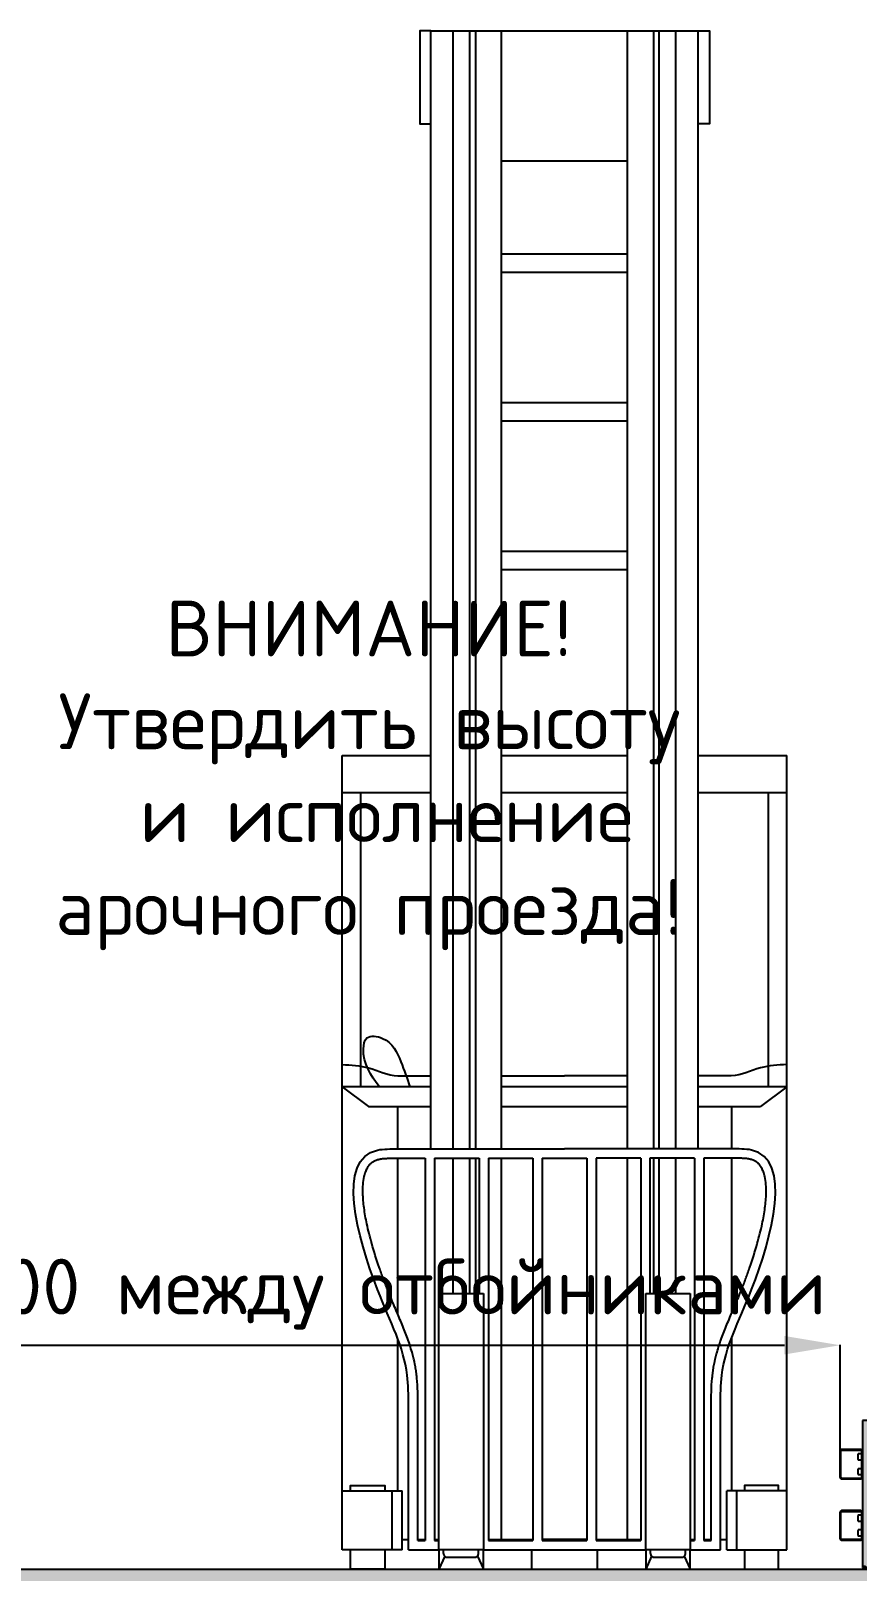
# Model space of a CAD drawing. Header units: millimetres. Extents: x 2140 to 223837, y 2113 to 170313.
# Drawn here: x 169931 to 172155, y 109717 to 113862 of the extents above; entities that cross this region are included whole.
import ezdxf

# ---------------------------------------------------------------- set-up
doc = ezdxf.new("R2010")
doc.units = ezdxf.units.MM
doc.layers.add('0_ANNOT_Dimensions', color=7, linetype='Continuous')
doc.layers.add('Сетка def', color=7, linetype='Continuous')
doc.layers.add('_Размеры', color=7, linetype='Continuous', lineweight=9)
doc.styles.get("Standard").update_dxf_attribs({"font": 'isocpeur.ttf'})
doc.dimstyles.new('150', dxfattribs={"dimtxt": 150, "dimasz": 150, "dimexe": 1, "dimexo": 10, "dimgap": 40, "dimtad": 1, "dimdec": 0, "dimzin": 0, "dimdsep": 46, "dimtxsty": 'Standard', "dimcen": 0.09, "dimadec": 0, "dimazin": 0, "dimtfac": 1, "dimtdec": 0, "dimtofl": 0, "dimtmove": 0, "dimatfit": 3, "dimfxl": 1, "dimtolj": 1, "dimtzin": 0, "dimarcsym": 0})

# ---------------------------------------------------------------- blocks, each defined once
blk = doc.blocks.new('*U1120')
at = {"linetype": 'ByBlock', "ltscale": 300}
h = blk.add_hatch(dxfattribs=at)
h.set_pattern_fill('AR-SAND', color=256, scale=50, style=0)
h.set_pattern_definition([(37.5, (-947182.614, 840980.66), (-3.149668, 96.3411885), [0, -76, 0, -85, 0, -81.25]), (7.5, (-947182.61, 840980.66), (88.488835, 141.107303), [0, -41, 0, -68.5, 0, -26.25]), (327.5, (-947244.114, 840980.66), (155.707093, 0.2829527), [0, -25, 0, -90, 0, -117.5]), (317.5, (-947244.11, 840980.66), (150.30633, 43.883778), [0, -12.5, 0, -59, 0, -67.5])])
h.paths.add_polyline_path([(0, 0), (30045.7, 0), (30045.7, -250), (0, -250)])
blk.add_lwpolyline([(0, 0), (30045.7, 0), (30045.7, -250), (0, -250)], close=True, dxfattribs=at)
blk = doc.blocks.new('*U1024')
h = blk.add_hatch(color=0)
h.dxf.hatch_style = 1
h.paths.add_polyline_path([(105, 400), (97, 400), (-97, 400), (-105, 400), (-105, 8), (-97, 8), (-97, 4), (-92, 4), (92, 4), (97, 4), (97, 8), (105, 8)])
h.paths.add_polyline_path([(-77.5, 393, -1), (-70.5, 393, -1)], flags=16)
h.paths.add_polyline_path([(70.5, 393, -1), (77.5, 393, -1)], flags=16)
h.paths.add_polyline_path([(105, 8), (101, 8, -0.414214), (97, 4), (92, 4), (-92, 4), (-97, 4, -0.414214), (-101, 8), (-105, 8, 0.414214), (-97, 0), (-92, 0), (92, 0), (97, 0, 0.414214)])
h = blk.add_hatch(color=0)
h.dxf.hatch_style = 1
h.paths.add_polyline_path([(-105, 318.5, 0.414214), (-109, 322.5), (-161, 322.5, 0.414214), (-165, 318.5), (-165, 246.5, 0.414214), (-161, 242.5), (-109, 242.5, 0.414214), (-105, 246.5)])
h.paths.add_polyline_path([(-107, 246.5, -0.414214), (-109, 244.5), (-161, 244.5, -0.414214), (-163, 246.5), (-163, 318.5, -0.414214), (-161, 320.5), (-109, 320.5, -0.414214), (-107, 318.5)], flags=16)
h = blk.add_hatch(color=0)
h.dxf.hatch_style = 1
h.paths.add_polyline_path([(-105, 153.5, 0.414214), (-109, 157.5), (-161, 157.5, 0.414214), (-165, 153.5), (-165, 81.5, 0.414214), (-161, 77.5), (-109, 77.5, 0.414214), (-105, 81.5)])
h.paths.add_polyline_path([(-107, 81.5, -0.414214), (-109, 79.5), (-161, 79.5, -0.414214), (-163, 81.5), (-163, 153.5, -0.414214), (-161, 155.5), (-109, 155.5, -0.414214), (-107, 153.5)], flags=16)
at = {"color": 18, "linetype": 'Continuous', "lineweight": 25, "true_color": 0x000000}
for p, q in [((-97, 400), (-105, 400)), ((-105, 400), (-105, 8)), ((97, 400), (-97, 400)), ((105, 400), (97, 400)), ((105, 400), (105, 8)), ((-165, 246.5), (-165, 318.5)), ((-163, 246.5), (-163, 318.5)), ((-109, 322.5), (-161, 322.5)), ((-161, 320.5), (-109, 320.5)), ((-117, 309.5), (-117, 302.5)), ((-117, 302.5), (-117, 295.5)), ((-107, 310.5), (-116, 310.5)), ((-116, 294.5), (-107, 294.5)), ((-107, 318.5), (-107, 246.5)), ((-105, 246.5), (-105, 318.5)), ((-117, 269.5), (-117, 262.5)), ((-117, 262.5), (-117, 255.5)), ((-107, 270.5), (-116, 270.5)), ((-116, 254.5), (-107, 254.5)), ((-109, 244.5), (-161, 244.5)), ((-109, 242.5), (-161, 242.5)), ((-165, 81.5), (-165, 153.5)), ((-163, 81.5), (-163, 153.5)), ((-109, 157.5), (-161, 157.5)), ((-161, 155.5), (-109, 155.5)), ((-117, 144.5), (-117, 130.5)), ((-107, 145.5), (-116, 145.5)), ((-116, 129.5), (-107, 129.5)), ((-107, 153.5), (-107, 81.5)), ((-105, 81.5), (-105, 153.5)), ((-117, 104.5), (-117, 97.5)), ((-117, 97.5), (-117, 90.5)), ((-107, 105.5), (-116, 105.5)), ((-116, 89.5), (-107, 89.5)), ((-109, 79.5), (-161, 79.5)), ((-109, 77.5), (-161, 77.5)), ((-105, 8), (-97, 8)), ((-97, 8), (-97, 4)), ((-97, 4), (-92, 4)), ((-92, 0), (-97, 0)), ((92, 4), (-92, 4)), ((92, 0), (-92, 0)), ((92, 4), (97, 4)), ((97, 0), (92, 0)), ((97, 4), (97, 8)), ((97, 8), (105, 8))]:
    blk.add_line(p, q, dxfattribs=at)
for centre in [(-74, 393), (74, 393)]:
    blk.add_circle(centre, 3.5, dxfattribs=at)
for centre, radius, start, end in [((-161, 318.5), 4, 90, 180), ((-161, 318.5), 2, 90, 180), ((-116, 309.5), 1, 90, 180), ((-116, 295.5), 1, 180, 270), ((-109, 318.5), 4, 0, 90), ((-109, 318.5), 2, 0, 90), ((-116, 269.5), 1, 90, 180), ((-116, 255.5), 1, 180, 270), ((-161, 246.5), 4, 180, 270), ((-161, 246.5), 2, 180, 270), ((-109, 246.5), 4, 270, 0), ((-109, 246.5), 2, 270, 0), ((-161, 153.5), 4, 90, 180), ((-161, 153.5), 2, 90, 180), ((-116, 144.5), 1, 90, 180), ((-116, 130.5), 1, 180, 270), ((-109, 153.5), 4, 0, 90), ((-109, 153.5), 2, 0, 90), ((-116, 104.5), 1, 90, 180), ((-116, 90.5), 1, 180, 270), ((-161, 81.5), 4, 180, 270), ((-161, 81.5), 2, 180, 270), ((-109, 81.5), 4, 270, 0), ((-109, 81.5), 2, 270, 0), ((-97, 8), 8, 180, 270), ((-97, 8), 4, 180, 270), ((97, 8), 8, 270, 0), ((97, 8), 4, 270, 0)]:
    blk.add_arc(centre, radius, start, end, dxfattribs=at)
blk = doc.blocks.new('*D1144')
at = {"layer": '0_ANNOT_Dimensions', "color": 0, "lineweight": -2, "transparency": 16777216}
for p, q in [((169609.1, 110015), (169609.1, 110326.2)), ((169759.1, 110325.2), (171959.1, 110325.2)), ((172109.1, 110015), (172109.1, 110326.2))]:
    blk.add_line(p, q, dxfattribs=at)
at = {"layer": '0_ANNOT_Dimensions', "color": 0, "transparency": 16777216}
for points in [[(169759.1, 110350.2), (169759.1, 110300.2), (169609.1, 110325.2)], [(171959.1, 110350.2), (171959.1, 110300.2), (172109.1, 110325.2)]]:
    blk.add_solid(points, dxfattribs=at)
at = {"layer": 'Defpoints', "color": 0, "transparency": 16777216}
for p in [(172109.1, 110325.2), (169609.1, 110005), (172109.1, 110005)]:
    blk.add_point(p, dxfattribs=at)
at = {"layer": '0_ANNOT_Dimensions', "color": 0, "transparency": 16777216, "insert": (170859.1, 110462.7), "char_height": 150, "attachment_point": 5}
blk.add_mtext('\\A1;2500 между отбойниками', dxfattribs=at)
blk = doc.blocks.new('Рич')
at = {"color": 0, "linetype": 'ByBlock'}
for p, q in [((215.9, 4140), (405.9, 4140)), ((215.9, 1130.8), (215.9, 4140)), ((275.9, 1130.8), (275.9, 4140)), ((320.9, 1130.8), (320.9, 4140)), ((335.9, 4140), (335.9, 1130.8)), ((405.9, 1130.8), (405.9, 4140)), ((405.9, 4140), (745.6, 4140)), ((745.6, 1130.8), (745.6, 4140)), ((745.6, 4140), (935.6, 4140)), ((815.6, 4140), (815.6, 1130.8)), ((830.6, 1130.8), (830.6, 4140)), ((875.6, 1130.8), (875.6, 4140)), ((935.6, 1130.8), (935.6, 4140)), ((405.9, 3790), (745.6, 3790)), ((405.9, 3540), (745.6, 3540)), ((405.9, 3490), (745.6, 3490)), ((405.9, 3140), (745.6, 3140)), ((405.9, 3090), (745.6, 3090)), ((405.9, 2740), (745.6, 2740)), ((405.9, 2690), (745.6, 2690)), ((-22.9, 1298.2), (-22.9, 2190)), ((-22.9, 2190), (215.9, 2190)), ((405.9, 2190), (745.6, 2190)), ((935.6, 2190), (1174.4, 2190)), ((1174.4, 1298.2), (1174.4, 2190)), ((-22.9, 2090), (215.9, 2090)), ((27.1, 1298.2), (27.1, 2090)), ((405.9, 2090), (745.6, 2090)), ((935.6, 2090), (1174.4, 2090)), ((1124.4, 1298.2), (1124.4, 2090)), ((-22.9, 210.9), (-22.9, 1298.2)), ((215.9, 1298.2), (-22.9, 1298.2)), ((-22.9, 1298.2), (48.4, 1245.4)), ((745.6, 1298.2), (405.9, 1298.2)), ((1174.4, 1298.2), (935.6, 1298.2)), ((1174.4, 1298.2), (1103.2, 1245.4)), ((1174.4, 210.9), (1174.4, 1298.2)), ((48.4, 1245.4), (215.9, 1245.4)), ((126.5, 1245.4), (126.5, 1130.8)), ((405.9, 1245.4), (745.6, 1245.4)), ((935.6, 1245.4), (1103.2, 1245.4)), ((1025, 1245.4), (1025, 1130.8)), ((126.5, 1105.8), (126.5, 687.3)), ((200.8, 1105.8), (200.8, 77)), ((225.8, 1105.8), (225.8, 77)), ((275.9, 742), (275.9, 1105.8)), ((320.9, 742), (320.9, 1105.8)), ((335.9, 1105.8), (335.9, 742)), ((345.8, 1105.8), (345.8, 742)), ((370.8, 1105.8), (370.8, 77)), ((405.9, 80), (405.9, 1105.8)), ((490.8, 1105.8), (490.8, 77)), ((515.8, 1105.8), (515.8, 77)), ((635.8, 1105.8), (635.8, 77)), ((660.8, 1105.8), (660.8, 77)), ((745.6, 80), (745.6, 1105.8)), ((780.8, 1105.8), (780.8, 77)), ((805.8, 1105.8), (805.8, 742)), ((815.6, 1105.8), (815.6, 742)), ((830.6, 742), (830.6, 1105.8)), ((875.6, 742), (875.6, 1105.8)), ((925.8, 1105.8), (925.8, 77)), ((950.8, 1105.8), (950.8, 77)), ((1025, 1105.8), (1025, 687.3)), ((237.3, 52), (237.3, 742)), ((237.3, 742), (357.3, 742)), ((357.3, 742), (357.3, 52)), ((794.3, 52), (794.3, 742)), ((794.3, 742), (914.3, 742)), ((914.3, 742), (914.3, 52)), ((126.5, 621.1), (126.5, 210.9)), ((1025, 621.1), (1025, 210.9)), ((156.1, 52), (156.1, 440.5)), ((181.1, 77), (181.1, 440.5)), ((970.4, 77), (970.4, 440.5)), ((995.4, 52), (995.4, 440.5)), ((-22.9, 52), (-22.9, 210.9)), ((-22.9, 210.9), (138.5, 210.9)), ((111.5, 52), (111.5, 210.9)), ((138.5, 52), (138.5, 210.9)), ((1174.4, 210.9), (1013, 210.9)), ((1013, 52), (1013, 210.9)), ((1040, 52), (1040, 210.9)), ((1174.4, 52), (1174.4, 210.9)), ((138.5, 52), (-22.9, 52)), ((138.5, 80), (156.1, 80)), ((156.1, 52), (237.3, 52)), ((181.1, 80), (200.8, 80)), ((181.1, 77), (200.8, 77)), ((225.8, 80), (237.3, 80)), ((225.8, 77), (237.3, 77)), ((250.3, 42), (250.3, 52)), ((344.2, 42), (344.2, 52)), ((357.3, 52), (794.3, 52)), ((370.8, 80), (490.8, 80)), ((370.8, 77), (490.8, 77)), ((515.8, 80), (635.8, 80)), ((515.8, 77), (635.8, 77)), ((660.8, 80), (780.8, 80)), ((660.8, 77), (780.8, 77)), ((807.3, 42), (807.3, 52)), ((901.2, 42), (901.2, 52)), ((914.3, 80), (925.8, 80)), ((914.3, 77), (925.8, 77)), ((914.3, 52), (995.4, 52)), ((950.8, 80), (970.4, 80)), ((950.8, 77), (970.4, 77)), ((995.4, 80), (1013, 80)), ((1013, 52), (1174.4, 52)), ((253.3, 34.9), (237.3, 0)), ((260.3, 32), (334.2, 32)), ((341.2, 34.9), (357.3, 0)), ((810.3, 34.9), (794.3, 0)), ((817.3, 32), (891.2, 32)), ((898.2, 34.9), (914.3, 0))]:
    blk.add_line(p, q, dxfattribs=at)
for points in [[(215.9, 4140), (185.9, 4140), (185.9, 3890), (215.9, 3890)], [(935.6, 4140), (965.6, 4140), (965.6, 3890), (935.6, 3890)], [(237.3, 0), (357.3, 0), (357.3, 52), (237.3, 52)], [(794.3, 0), (914.3, 0), (914.3, 52), (794.3, 52)]]:
    blk.add_lwpolyline(points, close=True, dxfattribs=at)
for points in [[(0, 210.9), (0, 225.3), (91.6, 225.3), (91.6, 210.9)], [(1151.5, 210.9), (1151.5, 225.3), (1059.9, 225.3), (1059.9, 210.9)], [(91.6, 52), (91.6, 0), (0, 0), (0, 52)], [(486.7, 52), (486.7, -0.1), (664.8, -0.1), (664.8, 52)], [(635.8, 80), (515.8, 80)], [(1059.9, 52), (1059.9, 0), (1151.5, 0), (1151.5, 52)]]:
    blk.add_lwpolyline(points, dxfattribs=at)
for centre, start, end in [((260.3, 42), 180, 270), ((334.2, 42), 270, 0), ((817.3, 42), 180, 270), ((891.2, 42), 270, 0)]:
    blk.add_arc(centre, 10, start, end, dxfattribs=at)
blk.add_spline([(77.3, 1298.2), (34.4, 1400.3), (43.9, 1429.5), (86.2, 1428.5), (135.1, 1365.5), (159.6, 1298.2)], degree=3, dxfattribs=at)
for points, knots in [([(-22.9, 1357.8), (1.1, 1356.7), (52.5, 1354.3), (102.8, 1326.8), (136.6, 1327.6), (147.1, 1327.5), (173.5, 1327.5), (196.7, 1327.6), (215.9, 1327.6)], [0, 0, 0, 0, 71.770096, 153.210632, 163.020083, 172.829417, 184.650976, 242.322276, 242.322276, 242.322276, 242.322276]), ([(1174.4, 1357.8), (1150.4, 1356.7), (1099.1, 1354.3), (1048.7, 1326.8), (1014.9, 1327.6), (1004.4, 1327.5), (978, 1327.5), (954.8, 1327.6), (935.6, 1327.6)], [0, 0, 0, 0, 71.770096, 153.210632, 163.020083, 172.829417, 184.650976, 242.322276, 242.322276, 242.322276, 242.322276]), ([(156.1, 440.5), (155.8, 468.4), (154.6, 579.2), (54.5, 755.9), (-48.1, 1134.9), (111.4, 1130.8), (135.1, 1130.8), (184.9, 1130.8), (231.9, 1130.8), (275.9, 1130.8)], [0, 0, 0, 0, 81.938584, 325.517922, 701.017665, 755.195762, 763.797895, 772.441446, 904.539593, 904.539593, 904.539593, 904.539593]), ([(995.4, 440.5), (995.7, 468.4), (996.9, 579.2), (1097.1, 755.9), (1199.6, 1134.9), (1040.1, 1130.8), (1016.4, 1130.8), (966.6, 1130.8), (919.6, 1130.8), (875.6, 1130.8)], [0, 0, 0, 0, 81.938584, 325.517922, 701.017665, 755.195762, 763.797895, 772.441446, 904.539593, 904.539593, 904.539593, 904.539593]), ([(181.1, 440.8), (181, 452.9), (180.9, 465.2), (180.1, 489.8), (179.5, 502.1), (178.1, 517.3), (177.8, 520.2), (177.1, 525.5), (176.8, 527.9), (176.2, 532.7), (175.8, 535.1), (174.7, 542.3), (173.9, 547), (171.1, 561), (169, 570.1), (163.1, 591.8), (159.2, 604.3), (150.4, 629), (145.6, 641.2), (135.5, 666), (130.2, 678.6), (119.2, 704.4), (113.6, 717.6), (104.9, 738.5), (102, 745.7), (97.2, 757.7), (95.3, 762.5), (91.6, 772.1), (89.7, 777), (84.2, 791.9), (80.5, 802.1), (69.7, 833.2), (62.9, 854.6), (51.8, 894), (47.3, 912), (40.6, 944), (38, 958.3), (34.4, 985.7), (33.3, 998.8), (32.8, 1019.6), (33, 1027.7), (34.2, 1042.9), (35.2, 1050), (37.7, 1061.1), (39, 1065.5), (41.9, 1073.5), (43.5, 1077), (46.8, 1082.8), (48.3, 1085), (51.6, 1089.2), (53.3, 1091), (57, 1094.4), (59, 1095.9), (63.4, 1098.5), (65.7, 1099.7), (71, 1101.8), (73.9, 1102.7), (77.8, 1103.6), (78.5, 1103.7), (79.8, 1103.9), (80.5, 1104.1), (82.7, 1104.4), (84.2, 1104.6), (89.1, 1105.2), (92.8, 1105.4), (100.6, 1105.8), (104.6, 1105.8), (113, 1105.9), (117.3, 1105.9), (123, 1105.8), (124.3, 1105.8), (126.4, 1105.8), (127.3, 1105.8), (128.9, 1105.8), (129.8, 1105.8), (132.3, 1105.8), (133.9, 1105.8), (137.2, 1105.8), (138.8, 1105.8), (143.1, 1105.8), (145.7, 1105.8), (150.9, 1105.8), (153.5, 1105.8), (161.3, 1105.8), (166.5, 1105.8), (181.4, 1105.8), (191.1, 1105.8), (200.8, 1105.8)], [0, 0, 0, 0, 35.604253, 35.604253, 71.208506, 71.208506, 79.66321, 79.66321, 86.778066, 86.778066, 93.892922, 93.892922, 108.122635, 108.122635, 136.58206, 136.58206, 176.758903, 176.758903, 216.935746, 216.935746, 257.112588, 257.112588, 297.289431, 297.289431, 317.751219, 317.751219, 330.670628, 330.670628, 343.590037, 343.590037, 369.428855, 369.428855, 421.106492, 421.106492, 464.340284, 464.340284, 500.335839, 500.335839, 536.331393, 536.331393, 561.642049, 561.642049, 586.952706, 586.952706, 605.850463, 605.850463, 624.748221, 624.748221, 639.887937, 639.887937, 655.027653, 655.027653, 670.167369, 670.167369, 685.307084, 685.307084, 700.4468, 700.4468, 703.416684, 703.416684, 706.386567, 706.386567, 712.326333, 712.326333, 725.071017, 725.071017, 737.815701, 737.815701, 750.560385, 750.560385, 754.346516, 754.346516, 756.815346, 756.815346, 759.284175, 759.284175, 764.221835, 764.221835, 769.159494, 769.159494, 776.969493, 776.969493, 784.779492, 784.779492, 800.399489, 800.399489, 829.404877, 829.404877, 829.404877, 829.404877]), ([(225.8, 1105.8), (239, 1105.8), (252.3, 1105.8), (269, 1105.8), (272.5, 1105.8), (275.9, 1105.8)], [854.388449, 854.388449, 854.388449, 854.388449, 894.119476, 894.119476, 904.541455, 904.541455, 904.541455, 904.541455]), ([(925.8, 1105.8), (912.5, 1105.8), (899.3, 1105.8), (882.5, 1105.8), (879.1, 1105.8), (875.6, 1105.8)], [854.388449, 854.388449, 854.388449, 854.388449, 894.119476, 894.119476, 904.541455, 904.541455, 904.541455, 904.541455]), ([(970.4, 440.8), (970.5, 452.9), (970.7, 465.2), (971.4, 489.8), (972, 502.1), (973.5, 517.3), (973.8, 520.2), (974.4, 525.5), (974.7, 527.9), (975.3, 532.7), (975.7, 535.1), (976.8, 542.3), (977.6, 547), (980.4, 561), (982.5, 570.1), (988.4, 591.8), (992.4, 604.3), (1001.1, 629), (1005.9, 641.2), (1016, 666), (1021.3, 678.6), (1032.3, 704.4), (1037.9, 717.6), (1046.6, 738.5), (1049.5, 745.7), (1054.3, 757.7), (1056.2, 762.5), (1059.9, 772.1), (1061.8, 777), (1067.3, 791.9), (1071, 802.1), (1081.8, 833.2), (1088.6, 854.6), (1099.7, 894), (1104.2, 912), (1111, 944), (1113.5, 958.3), (1117.1, 985.7), (1118.2, 998.8), (1118.7, 1019.6), (1118.5, 1027.7), (1117.3, 1042.9), (1116.3, 1050), (1113.8, 1061.1), (1112.6, 1065.5), (1109.6, 1073.5), (1108, 1077), (1104.8, 1082.8), (1103.2, 1085), (1099.9, 1089.2), (1098.2, 1091), (1094.5, 1094.4), (1092.5, 1095.9), (1088.1, 1098.5), (1085.8, 1099.7), (1080.5, 1101.8), (1077.6, 1102.7), (1073.7, 1103.6), (1073.1, 1103.7), (1071.7, 1103.9), (1071, 1104.1), (1068.9, 1104.4), (1067.3, 1104.6), (1062.4, 1105.2), (1058.7, 1105.4), (1050.9, 1105.8), (1046.9, 1105.8), (1038.5, 1105.9), (1034.2, 1105.9), (1028.5, 1105.8), (1027.2, 1105.8), (1025.1, 1105.8), (1024.2, 1105.8), (1022.6, 1105.8), (1021.7, 1105.8), (1019.2, 1105.8), (1017.6, 1105.8), (1014.3, 1105.8), (1012.7, 1105.8), (1008.5, 1105.8), (1005.8, 1105.8), (1000.6, 1105.8), (998, 1105.8), (990.2, 1105.8), (985, 1105.8), (970.1, 1105.8), (960.4, 1105.8), (950.8, 1105.8)], [0, 0, 0, 0, 35.604253, 35.604253, 71.208506, 71.208506, 79.66321, 79.66321, 86.778066, 86.778066, 93.892922, 93.892922, 108.122635, 108.122635, 136.58206, 136.58206, 176.758903, 176.758903, 216.935746, 216.935746, 257.112588, 257.112588, 297.289431, 297.289431, 317.751219, 317.751219, 330.670628, 330.670628, 343.590037, 343.590037, 369.428855, 369.428855, 421.106492, 421.106492, 464.340284, 464.340284, 500.335839, 500.335839, 536.331393, 536.331393, 561.642049, 561.642049, 586.952706, 586.952706, 605.850463, 605.850463, 624.748221, 624.748221, 639.887937, 639.887937, 655.027653, 655.027653, 670.167369, 670.167369, 685.307084, 685.307084, 700.4468, 700.4468, 703.416684, 703.416684, 706.386567, 706.386567, 712.326333, 712.326333, 725.071017, 725.071017, 737.815701, 737.815701, 750.560385, 750.560385, 754.346516, 754.346516, 756.815346, 756.815346, 759.284175, 759.284175, 764.221835, 764.221835, 769.159494, 769.159494, 776.969493, 776.969493, 784.779492, 784.779492, 800.399489, 800.399489, 829.404877, 829.404877, 829.404877, 829.404877])]:
    blk.add_open_spline(points, degree=3, knots=knots, dxfattribs=at)
for points in [[(405.9, 1327.6), (462.5, 1327.6), (519.1, 1327.6), (575.8, 1327.5)], [(745.6, 1327.6), (689, 1327.6), (632.4, 1327.6), (575.8, 1327.5)], [(275.9, 1130.8), (462.5, 1130.8), (519.2, 1130.8), (575.8, 1130.8)], [(875.6, 1130.8), (689, 1130.8), (632.4, 1130.8), (575.8, 1130.8)], [(275.9, 1105.8), (301.5, 1105.8), (324.7, 1105.8), (345.8, 1105.8)], [(370.8, 1105.8), (422.9, 1105.8), (460.7, 1105.8), (490.8, 1105.8)], [(515.8, 1105.8), (567.9, 1105.8), (605.7, 1105.8), (635.8, 1105.8)], [(575.8, 1105.8), (575.8, 1105.8), (575.8, 1105.8), (575.8, 1105.8)], [(575.8, 1105.8), (575.8, 1105.8), (575.8, 1105.8), (575.8, 1105.8)], [(780.8, 1105.8), (728.6, 1105.8), (690.8, 1105.8), (660.8, 1105.8)], [(875.6, 1105.8), (850, 1105.8), (826.8, 1105.8), (805.8, 1105.8)]]:
    blk.add_open_spline(points, degree=3, dxfattribs=at)

msp = doc.modelspace()

# ---------------------------------------------------------------- block references
at = {"color": 9, "linetype": 'ByBlock', "true_color": 0xc7c8ca}
msp.add_blockref('Рич', (170791.5, 109722.5), dxfattribs=at)
at = {"color": 0, "lineweight": 0}
msp.add_blockref('*U1120', (152662.2, 109722.5), dxfattribs=at)
at = {"layer": '_Размеры', "color": 1}
msp.add_blockref('*U1024', (172274.1, 109722.5), dxfattribs=at)

# ---------------------------------------------------------------- texts
at = {"layer": 'Сетка def', "color": 1, "insert": (170840.6, 111858.7), "char_height": 150, "width": 2709.892, "attachment_point": 5}
msp.add_mtext('{\\fISOCPEUR|b1|i0|c204|p34;ВНИМАНИЕ!\\P}Утвердить высоту\\P и исполнение \\Pарочного проезда!', dxfattribs=at)

# ---------------------------------------------------------------- dimensions: what is measured, and where the dimension line sits
at = {"layer": '0_ANNOT_Dimensions', "color": 1}
dim = msp.add_linear_dim(base=(172109.1, 110325.2), p1=(169609.1, 110005), p2=(172109.1, 110005), text='<> между отбойниками', dimstyle='150', dxfattribs=at)
dim.commit()
dim.dimension.update_dxf_attribs({"geometry": '*D1144', "text_midpoint": (170859.1, 110462.7)})

doc.saveas('drawing.dxf')
